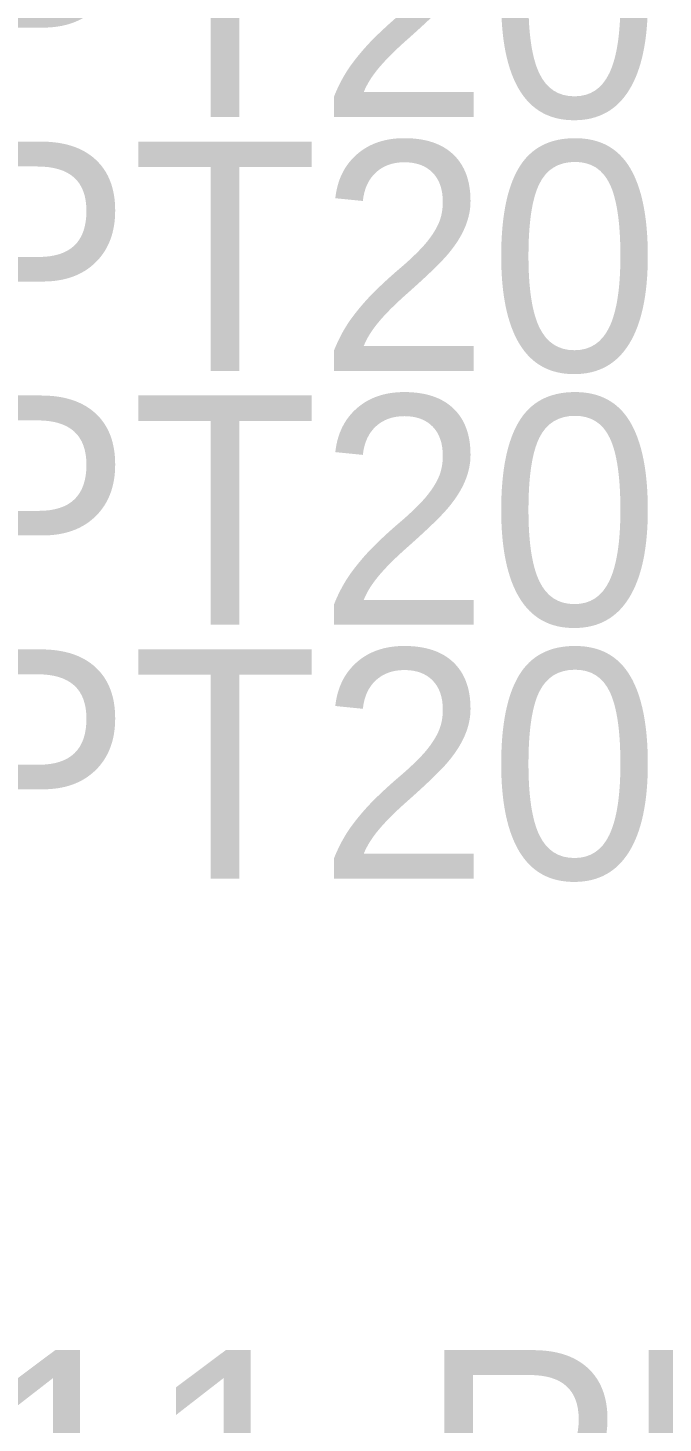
# Model space of a CAD drawing. Extents: x -28 to 199, y -61 to 255.
# Drawn here: x 170.21 to 175.84, y 186.43 to 198.8 of the extents above; entities that cross this region are included whole.
import ezdxf
from ezdxf.enums import TextEntityAlignment as Align

# ---------------------------------------------------------------- set-up
doc = ezdxf.new("R2010")
doc.units = 0
doc.header["$MEASUREMENT"] = 0
doc.layers.add('ASSEMBLY_PART_NUMBERS_TOP', color=102, linetype='CONTINUOUS')
doc.styles.add('VERIBEST_GERBER_0', font='txt')

msp = doc.modelspace()

# ---------------------------------------------------------------- texts
at = {"layer": 'ASSEMBLY_PART_NUMBERS_TOP', "style": 'VERIBEST_GERBER_0'}
for s, p in [('APT2012CGCK', (167.5, 200.04)), ('APT2012CGCK', (167.5, 197.79)), ('APT2012CGCK', (167.5, 195.54)), ('APT2012CGCK', (167.5, 193.29)), ('SBH11-PBPC-D05-ST-BK', (164.16, 187.08))]:
    msp.add_text(s, height=2.032, dxfattribs=at).set_placement(p, align=Align.TOP_LEFT)

doc.saveas('drawing.dxf')
